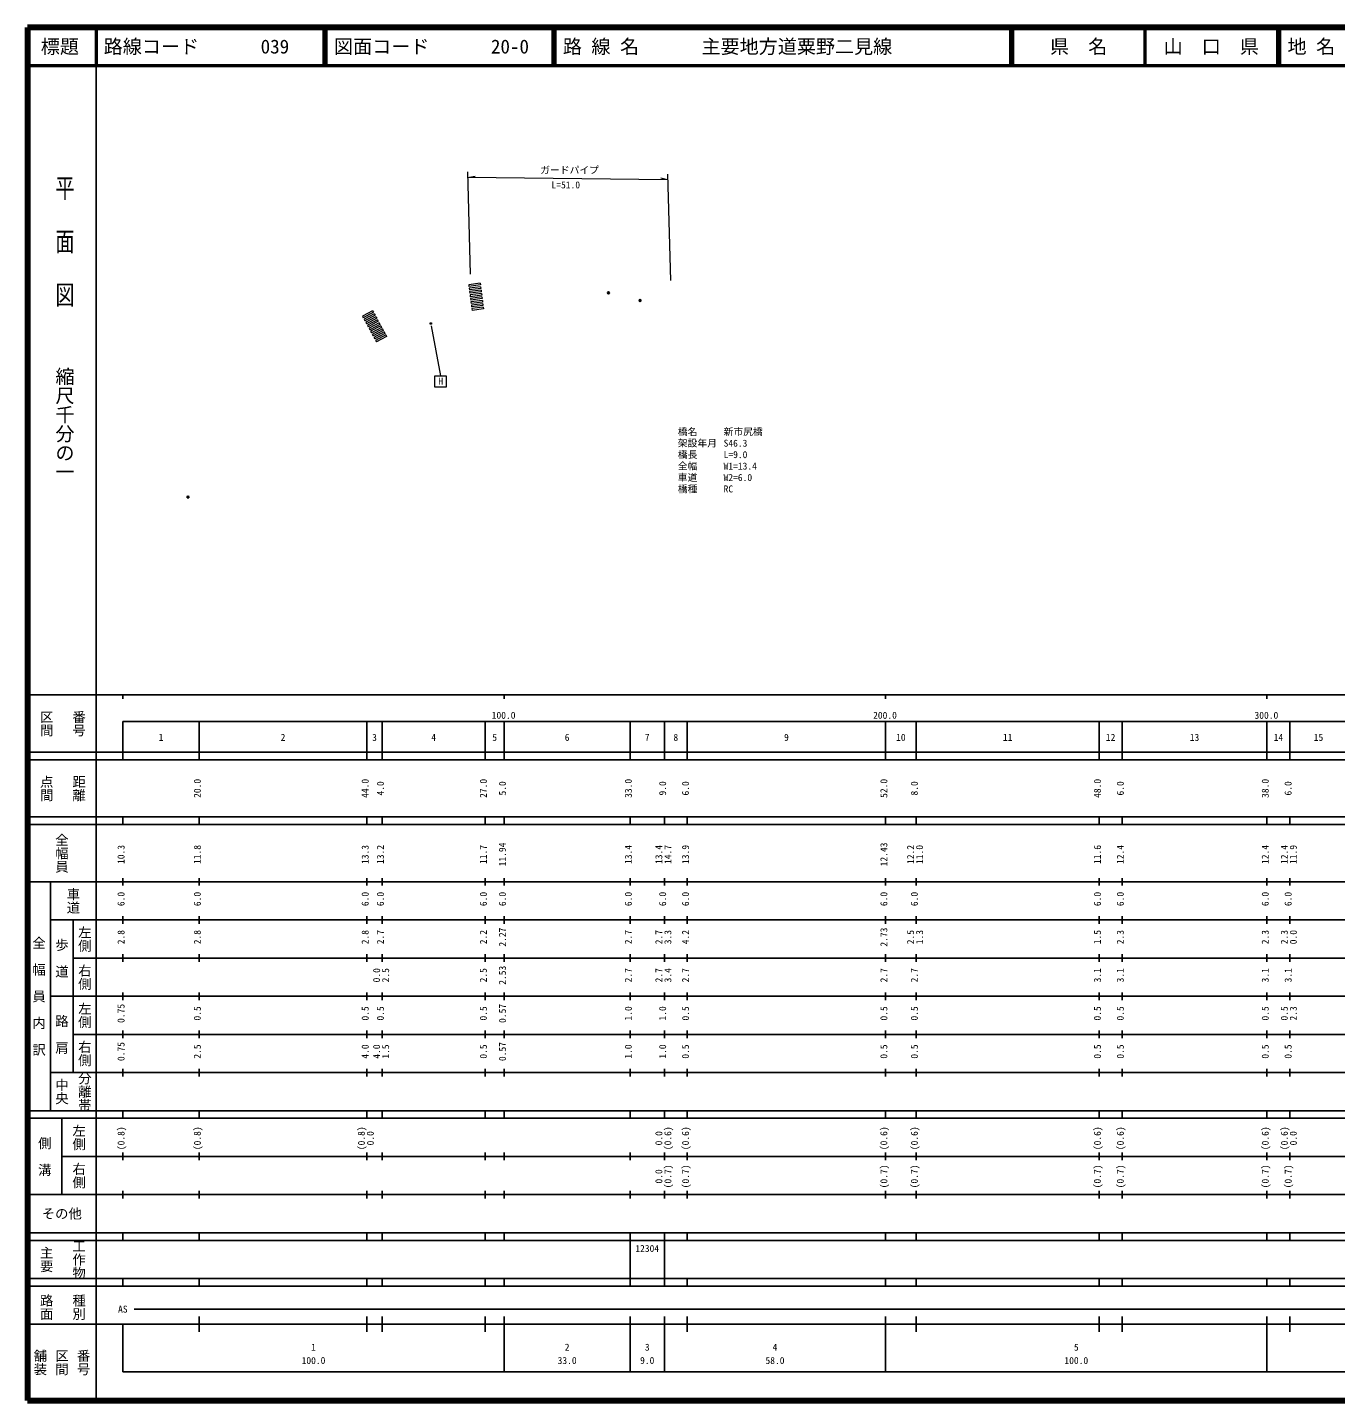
# Model space of a CAD drawing. Units: millimetres on the paper, with parts at other scales. Extents: x 40 to 680, y 20 to 380.
# Drawn here: x 40 to 383, y 20 to 380 of the extents above; entities that cross this region are included whole.
import ezdxf
from ezdxf.enums import TextEntityAlignment as Align

# ---------------------------------------------------------------- set-up
doc = ezdxf.new("R2010")
doc.units = ezdxf.units.MM
doc.header["$PDMODE"] = 32
doc.header["$PDSIZE"] = 0.5
for name, color, linetype, lineweight in [('M-BGD', 7, 'Continuous', 13), ('M-STR-HTXT', 7, 'Continuous', 13), ('M-TTL', 2, 'Continuous', 140), ('M-TTL-BAND', 7, 'Continuous', 25), ('M-TTL-LINE', 7, 'Continuous', 50)]:
    doc.layers.add(name, color=color, linetype=linetype, lineweight=lineweight)
doc.layers.add('M-OTRS', color=6, linetype='Continuous')
doc.layers.add('M-TTL-TXT', color=7, linetype='Continuous')
doc.styles.add('@ＭＳ ゴシック', font='')
doc.styles.add('ＭＳ ゴシック', font='')
doc.styles.get('@ＭＳ ゴシック').set_extended_font_data('@MS Gothic')
doc.styles.get('ＭＳ ゴシック').set_extended_font_data('MS Gothic')

msp = doc.modelspace()

# ---------------------------------------------------------------- linework, layer by layer
at = {"layer": 'M-BGD'}
for p, q in [((158.692, 312.932), (155.706, 312.549)), ((155.706, 312.549), (155.764, 312.101)), ((158.749, 312.484), (155.764, 312.101)), ((158.807, 312.037), (155.821, 311.653)), ((155.821, 311.653), (155.879, 311.205)), ((158.864, 311.589), (155.879, 311.205)), ((158.922, 311.141), (155.936, 310.757)), ((155.936, 310.757), (155.994, 310.31)), ((158.979, 310.693), (155.994, 310.31)), ((159.037, 310.245), (156.051, 309.862)), ((156.051, 309.862), (156.109, 309.414)), ((159.094, 309.797), (156.109, 309.414)), ((158.692, 312.932), (158.749, 312.484)), ((158.807, 312.037), (158.864, 311.589)), ((158.922, 311.141), (158.979, 310.693)), ((159.037, 310.245), (159.094, 309.797)), ((159.152, 309.35), (156.167, 308.966)), ((156.167, 308.966), (156.224, 308.518)), ((159.21, 308.902), (156.224, 308.518)), ((159.267, 308.454), (156.282, 308.07)), ((156.282, 308.07), (156.339, 307.623)), ((159.325, 308.006), (156.339, 307.623)), ((159.382, 307.558), (156.397, 307.175)), ((156.397, 307.175), (156.454, 306.727)), ((159.44, 307.11), (156.454, 306.727)), ((159.497, 306.663), (156.512, 306.279)), ((156.512, 306.279), (156.569, 305.831)), ((159.555, 306.215), (156.569, 305.831)), ((159.152, 309.35), (159.21, 308.902)), ((159.267, 308.454), (159.325, 308.006)), ((159.382, 307.558), (159.44, 307.11)), ((159.497, 306.663), (159.555, 306.215)), ((130.499, 305.736), (127.848, 304.31)), ((127.848, 304.31), (128.062, 303.912)), ((130.713, 305.338), (128.062, 303.912)), ((130.927, 304.941), (128.276, 303.515)), ((128.276, 303.515), (128.49, 303.117)), ((131.141, 304.543), (128.49, 303.117)), ((131.355, 304.146), (128.704, 302.719)), ((128.704, 302.719), (128.918, 302.322)), ((131.569, 303.748), (128.918, 302.322)), ((131.783, 303.35), (129.132, 301.924)), ((131.997, 302.953), (129.346, 301.527)), ((132.211, 302.555), (129.56, 301.129)), ((130.499, 305.736), (130.713, 305.338)), ((130.927, 304.941), (131.141, 304.543)), ((131.355, 304.146), (131.569, 303.748)), ((131.783, 303.35), (131.997, 302.953)), ((132.211, 302.555), (132.424, 302.157)), ((129.132, 301.924), (129.346, 301.527)), ((129.56, 301.129), (129.774, 300.731)), ((132.424, 302.157), (129.774, 300.731)), ((132.638, 301.76), (129.988, 300.334)), ((129.988, 300.334), (130.201, 299.936)), ((132.852, 301.362), (130.201, 299.936)), ((133.066, 300.965), (130.415, 299.539)), ((130.415, 299.539), (130.629, 299.141)), ((133.28, 300.567), (130.629, 299.141)), ((133.494, 300.169), (130.843, 298.743)), ((133.708, 299.772), (131.057, 298.346)), ((133.922, 299.374), (131.271, 297.948)), ((134.136, 298.977), (131.485, 297.55)), ((132.638, 301.76), (132.852, 301.362)), ((133.066, 300.965), (133.28, 300.567)), ((133.494, 300.169), (133.708, 299.772)), ((133.922, 299.374), (134.136, 298.977)), ((130.843, 298.743), (131.057, 298.346)), ((131.271, 297.948), (131.485, 297.55))]:
    msp.add_line(p, q, dxfattribs=at)
msp.add_circle((145.758, 302.382), 0.2, dxfattribs=at)
at = {"layer": 'M-OTRS'}
for p in [(192.324, 310.42), (200.615, 308.406), (82.094, 256.886)]:
    msp.add_point(p, dxfattribs=at)
at = {"layer": 'M-STR-HTXT'}
for p, q in [((155.379, 342.182), (156.066, 315.336)), ((155.417, 340.682), (157.364, 340.971)), ((207.84, 340.069), (155.417, 340.682)), ((207.84, 340.069), (206.037, 340.502)), ((207.794, 341.569), (208.633, 313.678)), ((145.874, 301.802), (148.303, 288.648)), ((146.803, 285.648), (146.803, 288.648)), ((146.803, 288.648), (149.803, 288.648)), ((149.803, 288.648), (149.803, 285.648)), ((149.803, 285.648), (146.803, 285.648))]:
    msp.add_line(p, q, dxfattribs=at)
at = {"layer": 'M-TTL'}
for p, q in [((40, 380), (40, 20)), ((680, 380), (40, 380)), ((40, 20), (680, 20))]:
    msp.add_line(p, q, dxfattribs=at)
at = {"layer": 'M-TTL-BAND'}
for p, q in [((58, 370), (58, 20)), ((40, 205), (579, 205)), ((65, 205), (65, 204)), ((165, 205), (165, 204)), ((265, 205), (265, 204)), ((365, 205), (365, 204)), ((65, 198), (65, 188)), ((65, 198), (579, 198)), ((85, 188), (85, 198)), ((129, 188), (129, 198)), ((133, 188), (133, 198)), ((160, 188), (160, 198)), ((165, 188), (165, 198)), ((198, 188), (198, 198)), ((207, 188), (207, 198)), ((213, 188), (213, 198)), ((265, 188), (265, 198)), ((273, 188), (273, 198)), ((321, 188), (321, 198)), ((327, 188), (327, 198)), ((365, 188), (365, 198)), ((371, 188), (371, 198)), ((40, 190), (579, 190)), ((40, 188), (579, 188)), ((40, 173), (579, 173)), ((65, 171), (65, 173)), ((85, 171), (85, 173)), ((129, 171), (129, 173)), ((133, 171), (133, 173)), ((160, 171), (160, 173)), ((165, 171), (165, 173)), ((198, 171), (198, 173)), ((207, 171), (207, 173)), ((213, 171), (213, 173)), ((265, 171), (265, 173)), ((273, 171), (273, 173)), ((321, 171), (321, 173)), ((327, 171), (327, 173)), ((365, 171), (365, 173)), ((371, 171), (371, 173)), ((40, 171), (579, 171)), ((40, 156), (579, 156)), ((46, 96), (46, 156)), ((65, 155), (65, 157)), ((85, 155), (85, 157)), ((129, 155), (129, 157)), ((133, 155), (133, 157)), ((160, 155), (160, 157)), ((165, 155), (165, 157)), ((198, 155), (198, 157)), ((207, 155), (207, 157)), ((213, 155), (213, 157)), ((265, 155), (265, 157)), ((273, 155), (273, 157)), ((321, 155), (321, 157)), ((327, 155), (327, 157)), ((365, 155), (365, 157)), ((371, 155), (371, 157)), ((46, 146), (579, 146)), ((52, 146), (52, 106)), ((65, 145), (65, 147)), ((85, 145), (85, 147)), ((129, 145), (129, 147)), ((133, 145), (133, 147)), ((160, 145), (160, 147)), ((165, 145), (165, 147)), ((198, 145), (198, 147)), ((207, 145), (207, 147)), ((213, 145), (213, 147)), ((265, 145), (265, 147)), ((273, 145), (273, 147)), ((321, 145), (321, 147)), ((327, 145), (327, 147)), ((365, 145), (365, 147)), ((371, 145), (371, 147)), ((65, 135), (65, 137)), ((85, 135), (85, 137)), ((129, 135), (129, 137)), ((133, 135), (133, 137)), ((160, 135), (160, 137)), ((165, 135), (165, 137)), ((198, 135), (198, 137)), ((207, 135), (207, 137)), ((213, 135), (213, 137)), ((265, 135), (265, 137)), ((273, 135), (273, 137)), ((321, 135), (321, 137)), ((327, 135), (327, 137)), ((365, 135), (365, 137)), ((371, 135), (371, 137)), ((52, 136), (579, 136)), ((46, 126), (579, 126)), ((65, 125), (65, 127)), ((85, 125), (85, 127)), ((129, 125), (129, 127)), ((133, 125), (133, 127)), ((160, 125), (160, 127)), ((165, 125), (165, 127)), ((198, 125), (198, 127)), ((207, 125), (207, 127)), ((213, 125), (213, 127)), ((265, 125), (265, 127)), ((273, 125), (273, 127)), ((321, 125), (321, 127)), ((327, 125), (327, 127)), ((365, 125), (365, 127)), ((371, 125), (371, 127)), ((52, 116), (579, 116)), ((65, 115), (65, 117)), ((85, 115), (85, 117)), ((129, 115), (129, 117)), ((133, 115), (133, 117)), ((160, 115), (160, 117)), ((165, 115), (165, 117)), ((198, 115), (198, 117)), ((207, 115), (207, 117)), ((213, 115), (213, 117)), ((265, 115), (265, 117)), ((273, 115), (273, 117)), ((321, 115), (321, 117)), ((327, 115), (327, 117)), ((365, 115), (365, 117)), ((371, 115), (371, 117)), ((46, 106), (579, 106)), ((65, 105), (65, 107)), ((85, 105), (85, 107)), ((129, 105), (129, 107)), ((133, 105), (133, 107)), ((160, 105), (160, 107)), ((165, 105), (165, 107)), ((198, 105), (198, 107)), ((207, 105), (207, 107)), ((213, 105), (213, 107)), ((265, 105), (265, 107)), ((273, 105), (273, 107)), ((321, 105), (321, 107)), ((327, 105), (327, 107)), ((365, 105), (365, 107)), ((371, 105), (371, 107)), ((40, 96), (579, 96)), ((40, 94), (579, 94)), ((49, 94), (49, 74)), ((65, 94), (65, 96)), ((85, 94), (85, 96)), ((129, 94), (129, 96)), ((133, 94), (133, 96)), ((160, 94), (160, 96)), ((165, 94), (165, 96)), ((198, 94), (198, 96)), ((207, 94), (207, 96)), ((213, 94), (213, 96)), ((265, 94), (265, 96)), ((273, 94), (273, 96)), ((321, 94), (321, 96)), ((327, 94), (327, 96)), ((365, 94), (365, 96)), ((371, 94), (371, 96)), ((49, 84), (579, 84)), ((65, 83), (65, 85)), ((85, 83), (85, 85)), ((129, 83), (129, 85)), ((133, 83), (133, 85)), ((160, 83), (160, 85)), ((165, 83), (165, 85)), ((198, 83), (198, 85)), ((207, 83), (207, 85)), ((213, 83), (213, 85)), ((265, 83), (265, 85)), ((273, 83), (273, 85)), ((321, 83), (321, 85)), ((327, 83), (327, 85)), ((365, 83), (365, 85)), ((371, 83), (371, 85)), ((40, 74), (579, 74)), ((65, 73), (65, 75)), ((85, 73), (85, 75)), ((129, 73), (129, 75)), ((133, 73), (133, 75)), ((160, 73), (160, 75)), ((165, 73), (165, 75)), ((198, 73), (198, 75)), ((207, 73), (207, 75)), ((213, 73), (213, 75)), ((265, 73), (265, 75)), ((273, 73), (273, 75)), ((321, 73), (321, 75)), ((327, 73), (327, 75)), ((365, 73), (365, 75)), ((371, 73), (371, 75)), ((40, 64), (579, 64)), ((40, 62), (579, 62)), ((65, 62), (65, 64)), ((85, 62), (85, 64)), ((129, 62), (129, 64)), ((133, 62), (133, 64)), ((160, 62), (160, 64)), ((165, 62), (165, 64)), ((198, 62), (198, 64)), ((198, 52), (198, 62)), ((207, 62), (207, 64)), ((207, 52), (207, 62)), ((213, 62), (213, 64)), ((265, 62), (265, 64)), ((273, 62), (273, 64)), ((321, 62), (321, 64)), ((327, 62), (327, 64)), ((365, 62), (365, 64)), ((371, 62), (371, 64)), ((40, 52), (579, 52)), ((65, 50), (65, 52)), ((85, 50), (85, 52)), ((129, 50), (129, 52)), ((133, 50), (133, 52)), ((160, 50), (160, 52)), ((165, 50), (165, 52)), ((198, 50), (198, 52)), ((207, 50), (207, 52)), ((213, 50), (213, 52)), ((265, 50), (265, 52)), ((273, 50), (273, 52)), ((321, 50), (321, 52)), ((327, 50), (327, 52)), ((365, 50), (365, 52)), ((371, 50), (371, 52)), ((40, 50), (579, 50)), ((68, 44), (571, 44)), ((40, 40), (579, 40)), ((65, 40), (65, 27.5)), ((85, 38), (85, 42)), ((129, 38), (129, 42)), ((133, 38), (133, 42)), ((160, 38), (160, 42)), ((165, 27.5), (165, 42)), ((198, 27.5), (198, 42)), ((207, 27.5), (207, 42)), ((213, 38), (213, 42)), ((265, 27.5), (265, 42)), ((273, 38), (273, 42)), ((321, 38), (321, 42)), ((327, 38), (327, 42)), ((365, 27.5), (365, 42)), ((371, 38), (371, 42)), ((65, 27.5), (579, 27.5))]:
    msp.add_line(p, q, dxfattribs=at)
at = {"layer": 'M-TTL-LINE'}
for p, q in [((58, 380), (58, 370)), ((117.75, 380), (117.75, 370)), ((118.25, 380), (118.25, 370)), ((177.75, 380), (177.75, 370)), ((178.25, 380), (178.25, 370)), ((297.75, 380), (297.75, 370)), ((298.25, 380), (298.25, 370)), ((333, 380), (333, 370)), ((367.75, 380), (367.75, 370)), ((368.25, 380), (368.25, 370)), ((40, 370), (680, 370))]:
    msp.add_line(p, q, dxfattribs=at)

# ---------------------------------------------------------------- texts
at = {"layer": 'M-STR-HTXT', "style": 'ＭＳ ゴシック'}
for s, p in [('ガードパイプ', (174.454, 341.151)), ('L=51.0', (177.41, 337.257)), ('橋名', (210.527, 272.539)), ('新市尻橋', (222.527, 272.539)), ('架設年月', (210.527, 269.539)), ('S46.3', (222.527, 269.539)), ('橋長', (210.527, 266.539)), ('L=9.0', (222.527, 266.539)), ('全幅', (210.527, 263.539)), ('車道', (210.527, 260.539)), ('W1=13.4', (222.527, 263.539)), ('W2=6.0', (222.527, 260.539)), ('橋種', (210.527, 257.539)), ('RC', (222.527, 257.539))]:
    msp.add_text(s, height=1.833, dxfattribs=at).set_placement(p, align=Align.BOTTOM_LEFT)
msp.add_text('H', height=1.833, dxfattribs=at).set_placement((148.348, 285.812), align=Align.BOTTOM_CENTER)
at = {"layer": 'M-TTL-BAND', "style": '@ＭＳ ゴシック', "width": 1.4}
msp.add_text('平  面  図', height=3.666, rotation=270, dxfattribs=at).set_placement((49.777, 306.475), align=Align.MIDDLE_RIGHT)
at = {"layer": 'M-TTL-BAND', "style": '@ＭＳ ゴシック'}
msp.add_text('縮尺千分の一', height=3.666, rotation=270, dxfattribs=at).set_placement((49.777, 261.03), align=Align.MIDDLE_RIGHT)
for s, p in [('区間', (45, 197.5)), ('番号', (53.5, 197.5)), ('点間', (45, 180.5)), ('距離', (53.5, 180.5)), ('全幅員', (49, 163.5)), ('車道', (52, 151)), ('左側', (55, 141)), ('全\u3000幅\u3000員\u3000内\u3000訳', (43, 126)), ('歩\u3000道', (49, 136)), ('右側', (55, 131)), ('左側', (55, 121)), ('路\u3000肩', (49, 116)), ('右側', (55, 111)), ('分離帯', (55, 101)), ('中央', (49, 101)), ('左側', (53.5, 89)), ('側\u3000溝', (44.5, 84)), ('右側', (53.5, 79)), ('工作物', (53.5, 57)), ('主要', (45, 57)), ('路面', (45, 44.5)), ('種別', (53.5, 44.5)), ('舗装', (43.333, 30)), ('区間', (49, 30)), ('番号', (54.667, 30))]:
    msp.add_text(s, height=2.566, rotation=270, dxfattribs=at).set_placement(p, align=Align.MIDDLE_CENTER)
at = {"layer": 'M-TTL-BAND', "style": 'ＭＳ ゴシック'}
for s, p in [('100.0', (164.844, 198.195)), ('200.0', (264.844, 198.195)), ('300.0', (364.844, 198.195)), ('1', (75, 192.405)), ('2', (107, 192.405)), ('3', (131, 192.405)), ('4', (146.5, 192.405)), ('5', (162.5, 192.405)), ('6', (181.5, 192.405)), ('7', (202.5, 192.405)), ('8', (210, 192.405)), ('9', (239, 192.405)), ('10', (269, 192.405)), ('11', (297, 192.405)), ('12', (324, 192.405)), ('13', (346, 192.405)), ('14', (368, 192.405)), ('15', (378.5, 192.405)), ('AS', (65, 42.5)), ('1', (115, 32.523)), ('2', (181.5, 32.523)), ('3', (202.5, 32.523)), ('4', (236, 32.523)), ('5', (315, 32.523)), ('100.0', (115, 29.033)), ('33.0', (181.5, 29.033)), ('9.0', (202.5, 29.033)), ('58.0', (236, 29.033)), ('100.0', (315, 29.033))]:
    msp.add_text(s, height=1.833, dxfattribs=at).set_placement(p, align=Align.BOTTOM_CENTER)
for s, p in [('20.0', (86, 180.5)), ('44.0', (130, 180.5)), ('4.0', (134, 180.5)), ('27.0', (161, 180.5)), ('5.0', (166, 180.5)), ('33.0', (199, 180.5)), ('9.0', (208, 180.5)), ('6.0', (214, 180.5)), ('52.0', (266, 180.5)), ('8.0', (274, 180.5)), ('48.0', (322, 180.5)), ('6.0', (328, 180.5)), ('38.0', (366, 180.5)), ('6.0', (372, 180.5)), ('11.94', (166, 163.174)), ('12.43', (266, 163.174)), ('10.3', (66, 163.174)), ('11.8', (86, 163.174)), ('13.3', (130, 163.174)), ('13.2', (134, 163.174)), ('11.7', (161, 163.174)), ('13.4', (199, 163.174)), ('13.4', (207, 163.174)), ('14.7', (209.37, 163.174)), ('13.9', (214, 163.174)), ('12.2', (273, 163.174)), ('11.0', (275.37, 163.174)), ('11.6', (322, 163.174)), ('12.4', (328, 163.174)), ('12.4', (366, 163.174)), ('12.4', (371, 163.174)), ('11.9', (373.37, 163.174)), ('6.0', (66, 151.5)), ('6.0', (86, 151.5)), ('6.0', (130, 151.5)), ('6.0', (134, 151.5)), ('6.0', (161, 151.5)), ('6.0', (166, 151.5)), ('6.0', (199, 151.5)), ('6.0', (208, 151.5)), ('6.0', (214, 151.5)), ('6.0', (266, 151.5)), ('6.0', (274, 151.5)), ('6.0', (322, 151.5)), ('6.0', (328, 151.5)), ('6.0', (366, 151.5)), ('6.0', (372, 151.5)), ('2.8', (66, 141.5)), ('2.8', (86, 141.5)), ('2.8', (130, 141.5)), ('2.7', (134, 141.5)), ('2.2', (161, 141.5)), ('2.27', (166, 141.5)), ('2.7', (199, 141.5)), ('2.7', (207, 141.5)), ('3.3', (209.37, 141.5)), ('4.2', (214, 141.5)), ('2.73', (266, 141.5)), ('2.5', (273, 141.5)), ('1.3', (275.37, 141.5)), ('1.5', (322, 141.5)), ('2.3', (328, 141.5)), ('2.3', (366, 141.5)), ('2.3', (371, 141.5)), ('0.0', (373.37, 141.5)), ('0.0', (133, 131.5)), ('2.5', (135.37, 131.5)), ('2.5', (161, 131.5)), ('2.53', (166, 131.5)), ('2.7', (199, 131.5)), ('2.7', (207, 131.5)), ('3.4', (209.37, 131.5)), ('2.7', (214, 131.5)), ('2.7', (266, 131.5)), ('2.7', (274, 131.5)), ('3.1', (322, 131.5)), ('3.1', (328, 131.5)), ('3.1', (366, 131.5)), ('3.1', (372, 131.5)), ('0.75', (66, 121.5)), ('0.5', (86, 121.5)), ('0.5', (130, 121.5)), ('0.5', (134, 121.5)), ('0.5', (161, 121.5)), ('0.57', (166, 121.5)), ('1.0', (199, 121.5)), ('1.0', (208, 121.5)), ('0.5', (214, 121.5)), ('0.5', (266, 121.5)), ('0.5', (274, 121.5)), ('0.5', (322, 121.5)), ('0.5', (328, 121.5)), ('0.5', (366, 121.5)), ('0.5', (371, 121.5)), ('2.3', (373.37, 121.5)), ('0.75', (66, 111.5)), ('2.5', (86, 111.5)), ('4.0', (130, 111.5)), ('4.0', (133, 111.5)), ('1.5', (135.37, 111.5)), ('0.5', (161, 111.5)), ('0.57', (166, 111.5)), ('1.0', (199, 111.5)), ('1.0', (208, 111.5)), ('0.5', (214, 111.5)), ('0.5', (266, 111.5)), ('0.5', (274, 111.5)), ('0.5', (322, 111.5)), ('0.5', (328, 111.5)), ('0.5', (366, 111.5)), ('0.5', (372, 111.5)), ('(0.8)', (66, 88.764)), ('(0.8)', (86, 88.764)), ('(0.8)', (129, 88.764)), ('0.0', (131.37, 88.764)), ('0.0', (207, 88.764)), ('(0.6)', (209.37, 88.764)), ('(0.6)', (214, 88.764)), ('(0.6)', (266, 88.764)), ('(0.6)', (274, 88.764)), ('(0.6)', (322, 88.764)), ('(0.6)', (328, 88.764)), ('(0.6)', (366, 88.764)), ('(0.6)', (371, 88.764)), ('0.0', (373.37, 88.764)), ('0.0', (207, 78.764)), ('(0.7)', (209.37, 78.764)), ('(0.7)', (214, 78.764)), ('(0.7)', (266, 78.764)), ('(0.7)', (274, 78.764)), ('(0.7)', (322, 78.764)), ('(0.7)', (328, 78.764)), ('(0.7)', (366, 78.764)), ('(0.7)', (372, 78.764))]:
    msp.add_text(s, height=1.833, rotation=90, dxfattribs=at).set_placement(p, align=Align.BOTTOM_CENTER)
msp.add_text('その他', height=2.566, dxfattribs=at).set_placement((49, 69), align=Align.MIDDLE_CENTER)
msp.add_text('12304', height=1.833, dxfattribs=at).set_placement((199.375, 58.405), align=Align.BOTTOM_LEFT)
at = {"layer": 'M-TTL-TXT', "style": 'ＭＳ ゴシック'}
for s, p in [('標題', (48.5, 375)), ('県\u3000名', (315.625, 375)), ('山\u3000口\u3000県', (350.375, 375))]:
    msp.add_text(s, height=3.666, dxfattribs=at).set_placement(p, align=Align.MIDDLE_CENTER)
for s, p in [('路線コード', (60, 375)), ('039', (101.142, 375)), ('図面コード', (120.38, 375)), ('20-0', (161.521, 375)), ('路 線 名', (180.38, 375)), ('主要地方道粟野二見線', (216.734, 375)), ('地 名', (370.38, 375))]:
    msp.add_text(s, height=3.666, dxfattribs=at).set_placement(p, align=Align.MIDDLE_LEFT)

doc.saveas('drawing.dxf')
